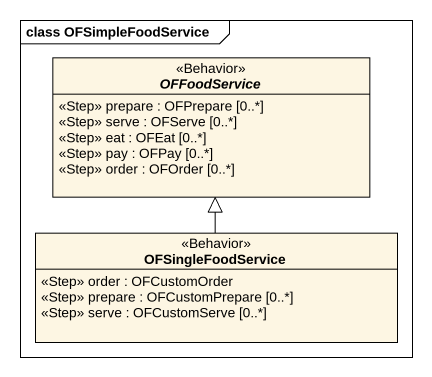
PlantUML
@startuml
mainframe class OFSimpleFoodService
hide circle
hide empty members
abstract class OFFoodService <<Behavior>> {
  <<Step>> prepare : OFPrepare [0..*]
  <<Step>> serve : OFServe [0..*]
  <<Step>> eat : OFEat [0..*]
  <<Step>> pay : OFPay [0..*]
  <<Step>> order : OFOrder [0..*]
}
class OFSingleFoodService <<Behavior>> {
  <<Step>> order : OFCustomOrder
  <<Step>> prepare : OFCustomPrepare [0..*]
  <<Step>> serve : OFCustomServe [0..*]
}
OFSingleFoodService -up-|> OFFoodService
@enduml
